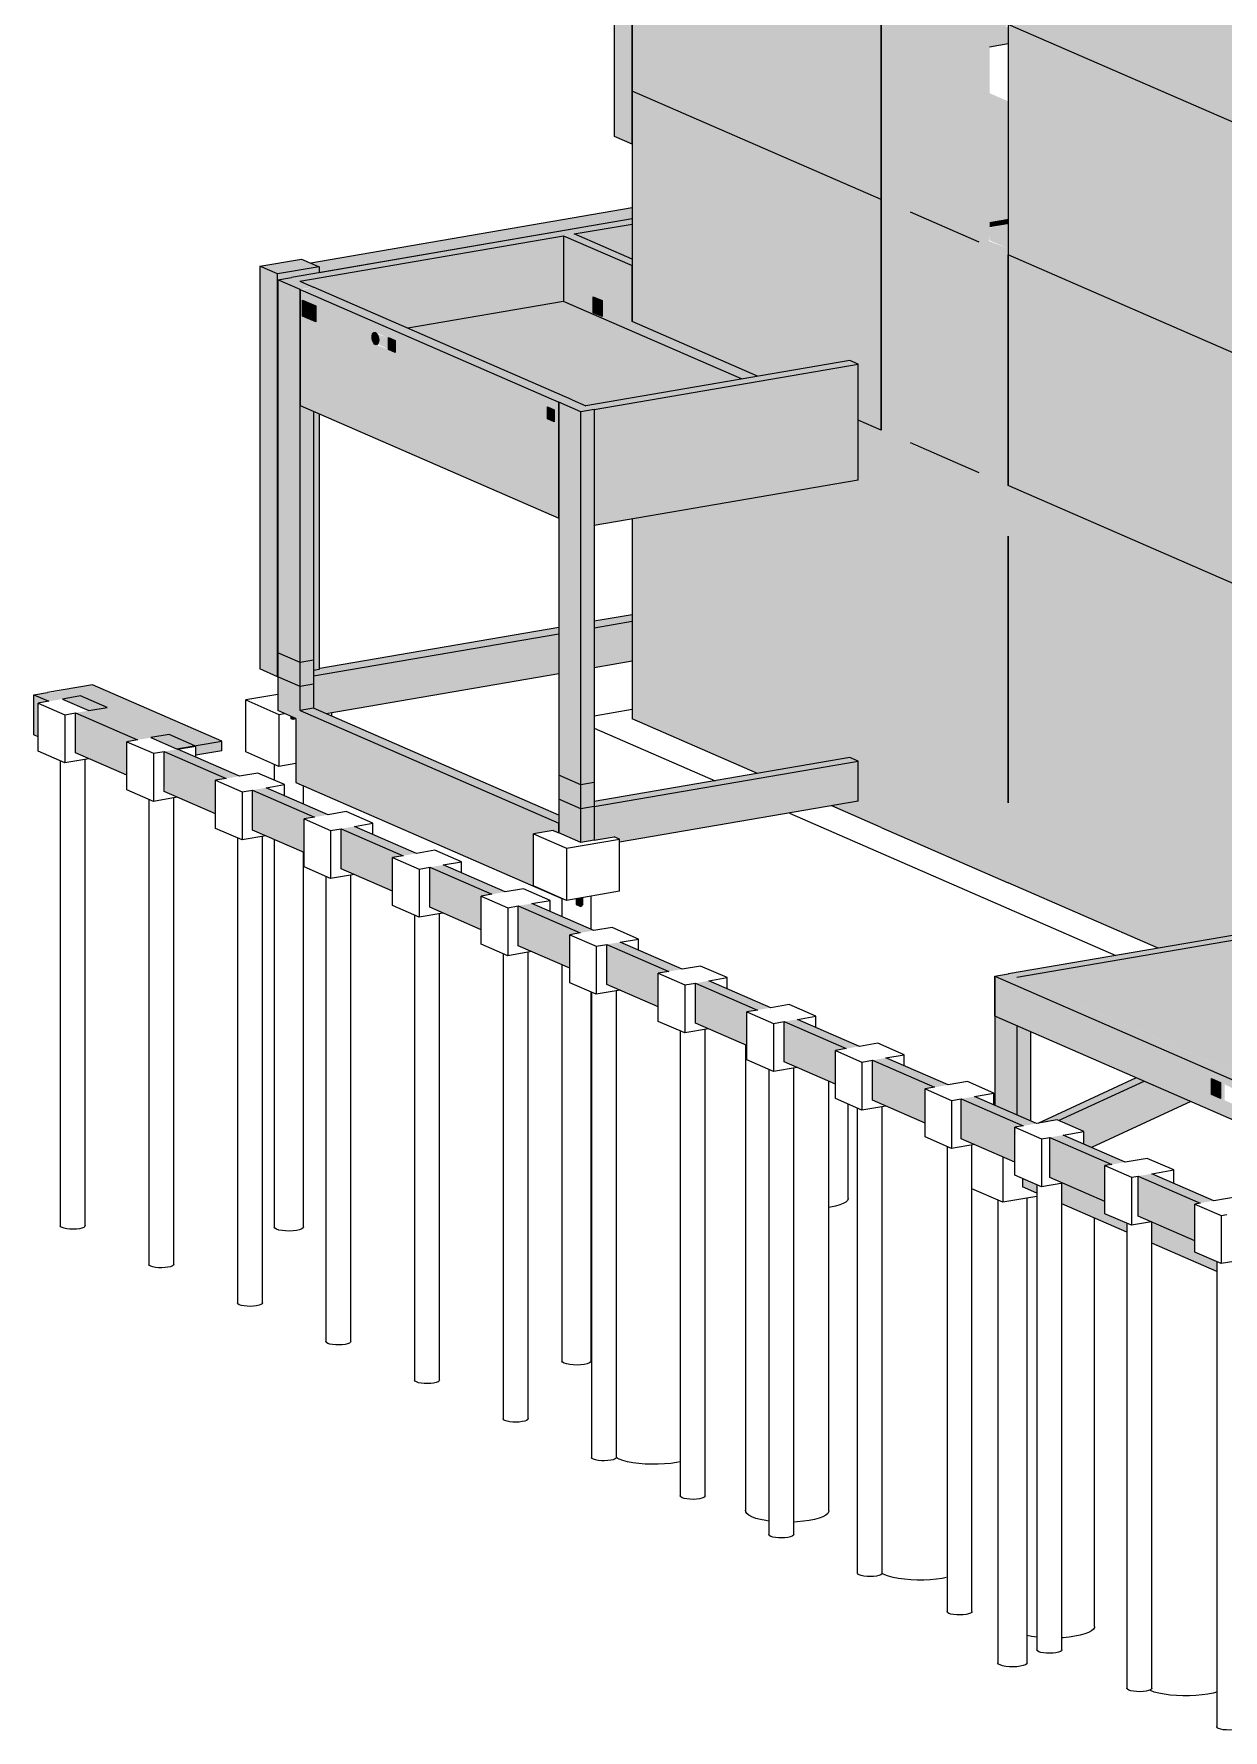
# Model space of a CAD drawing. Header units: centimetres. Extents: x -2102 to 22188, y -1637 to 88376.
# Drawn here: x 15761 to 17189, y 75140 to 77177 of the extents above; entities that cross this region are included whole.
import ezdxf

# ---------------------------------------------------------------- set-up
doc = ezdxf.new("R2010")
doc.units = ezdxf.units.CM
for name, color, linetype, lineweight in [('A-FLOR', 7, 'Continuous', 18), ('S-BEAM', 7, 'Continuous', 18), ('S-COLS', 7, 'Continuous', 18), ('S-FNDN', 7, 'Continuous', 18)]:
    doc.layers.add(name, color=color, linetype=linetype, lineweight=lineweight)

msp = doc.modelspace()

# ---------------------------------------------------------------- hatches: boundary and pattern name
at = {"layer": 'A-FLOR', "true_color": 0xbfbfbf}
h = msp.add_hatch(color=9, dxfattribs=at)
h.paths.add_polyline_path([(16908.8, 76951.13), (16931.22, 76954.98), (16931.22, 77096.2), (16908.8, 77105.98), (16908.8, 76958.83)], flags=0)
h.paths.add_polyline_path([(18161.48, 77021.32), (18161.48, 77132.63), (18050.51, 77113.57), (18050.51, 77069.7), (18141.99, 77029.81)], flags=0)
h.paths.add_polyline_path([(19457.21, 77225.19), (19459.62, 77225.6), (19459.62, 77355.62), (19245.19, 77317.62), (19442.93, 77231.41)], flags=0)
h.paths.add_polyline_path([(19599.36, 77305.69), (19655.86, 77315.39), (19599.36, 77340.03), (19599.36, 77317.62)], flags=0)
h = msp.add_hatch(color=9, dxfattribs=at)
h.paths.add_polyline_path([(17304.89, 76855.47), (17568.03, 76900.67), (17354.09, 76993.94), (17304.89, 76985.49), (17304.89, 76908.4)], flags=0)
h.paths.add_polyline_path([(16931.22, 76919.39), (16931.22, 76948.84), (16908.8, 76944.31), (16909.23, 76928.97), (16919.48, 76924.51)], flags=0)
for points in [[(16424.07, 76730.58), (16611.06, 76762.7), (16397.39, 76855.86), (16210.4, 76823.74), (16418.08, 76733.19)], [(15932.78, 76318.5), (15986.92, 76327.8), (15831.68, 76395.48), (15779.47, 76385.34), (15917.69, 76325.08)], [(15955.75, 76310.9), (15986.92, 76316.26), (15986.92, 76327.8), (15955.75, 76321.84), (15955.75, 76315.3)], [(17528.17, 75787.91), (17847.57, 75842.73), (17260.71, 76098.58), (16941.67, 76043.65), (17508.49, 75796.62), (17511.08, 75797.07), (17521.18, 75792.66), (17521.18, 75790.96)]]:
    msp.add_hatch(color=9, dxfattribs=at).paths.add_polyline_path(points, flags=0)
at = {"layer": 'S-BEAM', "true_color": 0xbfbfbf}
for points in [[(16813.7, 76962.9), (16813.7, 77239.91), (16778.63, 77255.2), (16778.63, 76978.19), (16806.64, 76965.98)], [(16908.8, 77161.4), (16931.22, 77165.25), (16931.22, 77184.85), (16928.48, 77186.04), (16928.48, 77197.59), (16931.22, 77198.98), (16908.8, 77208.75), (16908.8, 77164.15)], [(16813.7, 76625.3), (16813.7, 76962.9), (16778.63, 76978.19), (16778.63, 76640.59), (16808.7, 76627.48)], [(16080.63, 76880.31), (16479.57, 76948.84), (16479.57, 76954.98), (16070.53, 76884.72)], [(16103.88, 76890.77), (16479.57, 76955.3), (16479.57, 76968.23), (16093.69, 76901.94), (16103.88, 76897.5)], [(16908.8, 76944.99), (16931.22, 76948.84), (16931.22, 76954.98), (16908.8, 76951.13), (16908.8, 76945.1)], [(16479.57, 76898.9), (16479.57, 76906.62), (16410.1, 76936.91), (16397.83, 76934.53), (16457.78, 76908.4)], [(16931.22, 76911.66), (16931.22, 76919.39), (16906.91, 76928.83), (16896.1, 76926.98), (16926.22, 76913.85)], [(16931.22, 76574.06), (16931.22, 76911.66), (16896.1, 76926.98), (16896.1, 76589.38), (16926.22, 76576.25)], [(16391.5, 76735), (16407.59, 76737.77), (16097.11, 76873.13), (16082.61, 76869.67), (16306.65, 76771.99)], [(16083.87, 76838.35), (16099.81, 76841.11), (16099.81, 76850.63), (16083.86, 76857.58), (16083.87, 76841.11)], [(16432.84, 76842.32), (16443.48, 76844.51), (16443.48, 76856.93), (16432.84, 76861.56), (16432.84, 76844.31)], [(16099.81, 76831.4), (16099.81, 76841.09), (16083.86, 76838.35), (16083.87, 76838.34), (16097.11, 76832.57)], [(16443.48, 76837.69), (16443.48, 76844.15), (16432.84, 76842.32)], [(16171.38, 76804.04), (16174.47, 76805.44), (16175.37, 76809.51), (16173.79, 76815.87), (16173.62, 76817.34), (16169.39, 76818.37), (16167.77, 76815.75), (16167.53, 76811.06), (16169.39, 76805.87), (16170.35, 76804.73)], [(16187.04, 76798.17), (16195.01, 76799.54), (16195.01, 76809.12), (16187.04, 76812.6), (16187.04, 76800.94)], [(16195.01, 76794.7), (16195.01, 76799.54), (16187.04, 76798.17)], [(16434.17, 76726.18), (16750.93, 76780.59), (16740.83, 76784.99), (16424.07, 76730.58)], [(16434.17, 76586.71), (16750.93, 76641.12), (16750.93, 76780.59), (16434.17, 76726.18), (16434.17, 76635.58)], [(16378.1, 76714.87), (16386.07, 76716.24), (16385.38, 76726.12), (16378.1, 76729.3), (16378.1, 76717.64)], [(16386.07, 76711.4), (16385.85, 76716.2), (16379.29, 76714.35)], [(16813.7, 76305.02), (16813.7, 76625.3), (16778.63, 76640.59), (16778.63, 76320.31), (16806.64, 76308.09)], [(16931.22, 76253.78), (16931.22, 76574.06), (16896.1, 76589.38), (16896.1, 76269.09), (16920.75, 76258.35)], [(15779.47, 76375.56), (15795.56, 76378.33), (15777.54, 76386.18), (15761.45, 76383.42), (15777.54, 76376.4)], [(15766.71, 76333.03), (15766.71, 76373.37), (15777.54, 76376.4), (15761.45, 76383.42), (15761.45, 76335.33)], [(15885.8, 76329.21), (15901.89, 76331.97), (15827.46, 76364.42), (15811.37, 76361.65), (15827.46, 76354.64)], [(15873.04, 76286.68), (15873.04, 76327.01), (15885.8, 76329.21), (15811.37, 76361.65), (15811.37, 76313.56), (15854.95, 76294.56)], [(16395.37, 76138.91), (16395.35, 76138.93), (16361.14, 76153.85), (16361.14, 76216.37), (16384.85, 76220.44), (16391.5, 76217.54), (16391.5, 76229.08), (16081.02, 76364.45), (16081.02, 76352.91), (16075.97, 76354.34), (16075.97, 76278.16), (16395.35, 76138.92)], [(16391.5, 76229.08), (16391.5, 76238.87), (16097.11, 76367.21), (16081.02, 76364.45), (16384.85, 76231.98)], [(16072.62, 76353.76), (16072.62, 76356.57), (16070.46, 76357.51), (16070.46, 76354.71)], [(15992.12, 76282.85), (16008.22, 76285.61), (15932.78, 76317.89), (15917.69, 76315.3), (15965.25, 76294.56)], [(16931.22, 76157.6), (16931.22, 76253.78), (16896.1, 76269.09), (16896.1, 76240.24), (16813.7, 76276.16), (16813.7, 76305.02), (16778.63, 76320.31), (16778.63, 76224.12), (16906.91, 76168.2)], [(15979.36, 76240.32), (15979.36, 76280.66), (15992.12, 76282.85), (15917.69, 76315.19), (15918.74, 76266.75), (15944.78, 76255.4)], [(16434.17, 76249.11), (16750.93, 76303.53), (16740.83, 76307.93), (16434.17, 76255.25)], [(16464.53, 76206.24), (16750.93, 76255.44), (16750.93, 76303.53), (16434.17, 76249.11), (16434.17, 76208.72), (16457.89, 76212.79), (16464.53, 76209.89)], [(16098.45, 76236.49), (16114.54, 76239.26), (16040.11, 76271.71), (16024.02, 76268.94), (16075.97, 76246.29)], [(16085.69, 76193.96), (16085.69, 76234.3), (16098.45, 76236.49), (16024.02, 76268.94), (16024.02, 76220.85), (16054.66, 76207.49)], [(16204.78, 76190.13), (16220.87, 76192.9), (16146.44, 76225.35), (16130.35, 76222.58), (16154.93, 76211.87)], [(16192.02, 76147.61), (16192.02, 76187.94), (16204.78, 76190.13), (16130.35, 76222.58), (16130.35, 76174.49), (16167.82, 76158.16)], [(16311.11, 76143.78), (16327.2, 76146.54), (16252.77, 76178.99), (16236.68, 76176.23), (16305.32, 76146.3)], [(16298.35, 76101.25), (16298.35, 76141.59), (16311.11, 76143.78), (16236.68, 76176.23), (16237.73, 76127.68), (16263.76, 76116.33)], [(16418.08, 76129.01), (16417.43, 76139.29), (16412.6, 76138.46), (16413.48, 76131.01), (16417.98, 76129.05)], [(16418.08, 76129.01), (16420.48, 76132.63), (16420.45, 76139.8), (16418.08, 76139.4), (16418.08, 76132.63)], [(16417.43, 76097.42), (16433.53, 76100.18), (16359.1, 76132.63), (16343, 76129.87), (16409.78, 76100.76)], [(16404.67, 76054.89), (16405.59, 76095.39), (16417.43, 76097.42), (16343, 76129.87), (16343, 76081.78), (16355.45, 76076.35)], [(16941.46, 76043.74), (17260.72, 76098.58), (17250.18, 76102.91), (16931.36, 76048.15), (16937.72, 76045.37)], [(16523.76, 76051.06), (16539.85, 76053.83), (16465.42, 76086.28), (16449.33, 76083.51), (16505.85, 76058.87)], [(16511, 76008.53), (16511, 76048.87), (16523.76, 76051.06), (16449.33, 76083.51), (16449.33, 76035.42), (16505.85, 76010.78)], [(16617.33, 75962.18), (16617.33, 76002.51), (16630.09, 76004.71), (16555.66, 76037.16), (16555.98, 75988.92), (16606.12, 75967.07)], [(16630.09, 76004.71), (16646.18, 76007.47), (16571.75, 76039.92), (16555.98, 76037.01), (16606.12, 76015.16)], [(16941.46, 76043.71), (16941.41, 76043.76), (16941.46, 76043.71)], [(17205.33, 75918.89), (17221.42, 75921.65), (16957.72, 76036.62), (16941.67, 76033.87), (17125.84, 75953.54)], [(16736.42, 75958.35), (16752.51, 75961.11), (16678.08, 75993.56), (16661.99, 75990.8), (16706.38, 75971.44)], [(16723.66, 75915.82), (16723.66, 75956.16), (16736.42, 75958.35), (16661.99, 75990.8), (16661.99, 75942.71), (16706.38, 75923.35)], [(16842.81, 75911.96), (16858.9, 75914.73), (16784.41, 75947.21), (16768.31, 75944.44), (16806.64, 75927.73)], [(16831.32, 75868.88), (16831.32, 75909.99), (16842.81, 75911.96), (16768.31, 75944.44), (16768.31, 75896.35), (16806.64, 75879.64)], [(16966.54, 75868.64), (16997.06, 75874.43), (17094.21, 75919.24), (17084.97, 75923.27), (16971.08, 75870.73)], [(17031.19, 75839.61), (17150.56, 75894.68), (17094.21, 75919.24), (16991.67, 75871.94), (17021.9, 75858.76), (17022.77, 75843.28)], [(17175.28, 75903.13), (17185.91, 75905.9), (17185.91, 75917.74), (17175.28, 75921.65), (17175.28, 75905.9)], [(16949.07, 75865.64), (16965.16, 75868.4), (16890.8, 75900.82), (16874.71, 75898.06), (16948.27, 75865.98)], [(16939.19, 75821.85), (16940.11, 75864.1), (16948.27, 75865.98), (16874.71, 75898.06), (16874.71, 75849.96), (16906.91, 75835.93)], [(17185.91, 75898.5), (17185.91, 75904.96), (17175.28, 75903.13)], [(17055.45, 75819.26), (17071.54, 75822.02), (16997.06, 75854.49), (16980.97, 75851.73), (17020.29, 75834.58)], [(17047.26, 75774.74), (17047.26, 75817.85), (17055.45, 75819.26), (16980.97, 75851.73), (16980.97, 75803.64), (17007.17, 75792.21)], [(17161.77, 75772.9), (17177.86, 75775.67), (17103.44, 75808.11), (17087.35, 75805.35), (17157.57, 75774.73)], [(17155.09, 75727.72), (17155.09, 75771.76), (17161.77, 75772.9), (17087.35, 75805.35), (17087.35, 75757.26), (17107.44, 75748.5)]]:
    msp.add_hatch(color=9, dxfattribs=at).paths.add_polyline_path(points, flags=0)
h = msp.add_hatch(color=9, dxfattribs=at)
h.paths.add_polyline_path([(16210.4, 76823.74), (16397.39, 76855.86), (16397.39, 76934.73), (16081.02, 76880.14), (16205.06, 76826.07)], flags=0)
h.paths.add_polyline_path([(16099.81, 76831.39), (16099.81, 76831.4), (16097.11, 76832.57)], flags=0)
h.paths.add_polyline_path([(16479.57, 76906.62), (16479.57, 76948.84), (16410.5, 76936.73), (16475.49, 76908.4)], flags=0)
h = msp.add_hatch(color=9, dxfattribs=at)
h.paths.add_polyline_path([(16479.57, 76820.03), (16479.57, 76898.9), (16397.39, 76934.45), (16397.39, 76855.86), (16477.74, 76820.83)], flags=0)
h.paths.add_polyline_path([(16443.48, 76837.69), (16432.84, 76842.32), (16432.84, 76861.56), (16443.48, 76855.86)], flags=0)
h = msp.add_hatch(color=9, dxfattribs=at)
h.paths.add_polyline_path([(16391.5, 76595.54), (16391.5, 76735), (16081.02, 76870.36), (16081.02, 76730.9), (16299.64, 76635.58)], flags=0)
h.paths.add_polyline_path([(16386.07, 76711.4), (16378.1, 76714.87), (16378.1, 76729.3), (16386.07, 76725.82), (16386.07, 76714.87)], flags=0)
h.paths.add_polyline_path([(16195.01, 76794.7), (16168.56, 76807.38), (16167.39, 76812.99), (16168.56, 76817.58), (16170.35, 76818.67), (16174, 76817.48), (16195.01, 76809.12)], flags=0)
h.paths.add_polyline_path([(16187.04, 76798.17), (16187.04, 76812.6), (16173.52, 76816.36), (16175.26, 76811.06), (16174.83, 76806.14), (16174.2, 76803.14), (16179.89, 76800.94)], flags=0)
h.paths.add_polyline_path([(16099.81, 76831.39), (16083.86, 76838.35), (16083.86, 76857.58), (16099.81, 76850.63)], flags=0)
h = msp.add_hatch(color=9, dxfattribs=at)
h.paths.add_polyline_path([(16072.62, 76353.76), (16075.97, 76355.11), (16072.62, 76356.57), (16072.62, 76355.11)], flags=0)
h.paths.add_polyline_path([(16112.32, 76360.58), (16391.5, 76408.54), (16391.5, 76456.63), (16097.11, 76406.06), (16097.69, 76366.96), (16107.31, 76362.77)], flags=0)
h.paths.add_polyline_path([(16434.17, 76415.87), (16479.57, 76423.67), (16479.57, 76471.76), (16434.17, 76463.96), (16434.17, 76418.84)], flags=0)
h = msp.add_hatch(color=9, dxfattribs=at)
h.paths.add_polyline_path([(16097.11, 76406.06), (16391.5, 76456.63), (16391.5, 76464.38), (16103.88, 76414.98), (16103.88, 76413.71), (16097.11, 76411.94), (16097.11, 76407.42)], flags=0)
h.paths.add_polyline_path([(16434.17, 76463.96), (16479.57, 76471.76), (16479.57, 76479.51), (16434.17, 76471.13), (16434.17, 76466.29)], flags=0)
h = msp.add_hatch(color=9, dxfattribs=at)
h.paths.add_polyline_path([(17205.33, 75870.8), (17205.33, 75918.89), (16915.22, 76045.37), (16915.22, 75997.28), (17201.86, 75872.31)], flags=0)
h.paths.add_polyline_path([(17201.86, 75891.55), (17191.23, 75896.18), (17191.23, 75915.42), (17201.86, 75910.06), (17201.86, 75896.18)], flags=0)
h.paths.add_polyline_path([(17185.91, 75898.5), (17175.28, 75903.13), (17175.28, 75922.37), (17185.91, 75917.34), (17185.91, 75898.95)], flags=0)
h = msp.add_hatch(color=9, dxfattribs=at)
h.paths.add_polyline_path([(17181.46, 75690.76), (17181.46, 75702.55), (17155.09, 75714.05), (17155.09, 75727.72), (17103.61, 75748.93), (17103.61, 75724.7), (17161.77, 75699.35)], flags=0)
h.paths.add_polyline_path([(17073.63, 75737.77), (17072.97, 75748.93), (17047.26, 75760.14), (17047.26, 75774.74), (16995.53, 75796.52), (16995.53, 75771.82), (17057.3, 75744.89)], flags=0)
h.paths.add_polyline_path([(16965.55, 75784.89), (16965.55, 75794.73), (16948.27, 75802.27), (16948.52, 75792.32), (16957.04, 75788.6)], flags=0)
at = {"layer": 'S-COLS', "true_color": 0x0080ff}
msp.add_hatch(color=150, dxfattribs=at).paths.add_polyline_path([(16479.57, 77044.62), (16479.57, 77637.1), (16458.3, 77646.37), (16458.3, 77053.89)], flags=0)
at = {"layer": 'S-COLS', "true_color": 0xc0c0c0}
for points in [[(17250.17, 77049.61), (17250.18, 77343.93), (16931.22, 77482.99), (16931.22, 77188.67), (17107.44, 77111.84)], [(16778.63, 76978.19), (16778.63, 77255.2), (16479.57, 77385.58), (16479.57, 77108.58), (16706.38, 77009.69)], [(16896.1, 76926.98), (16896.1, 77203.98), (16813.7, 77239.91), (16813.7, 76962.9), (16891.52, 76928.97)], [(16896.1, 76926.98), (16908.8, 76929.16), (16908.8, 77206.17), (16896.1, 77203.98), (16896.1, 76928.97)], [(17250.17, 76772.61), (17250.17, 77049.61), (16931.22, 77188.67), (16931.22, 76911.66), (17107.44, 76834.84)], [(16778.63, 76701.18), (16778.63, 76978.19), (16479.57, 77108.58), (16479.57, 76831.57), (16630.05, 76765.96), (16740.83, 76784.99), (16750.93, 76780.59), (16750.93, 76713.26)], [(16896.1, 76649.97), (16896.1, 76926.98), (16813.7, 76962.9), (16813.7, 76685.89), (16893.6, 76651.06)], [(17250.18, 76495.6), (17250.17, 76772.6), (16931.22, 76911.66), (16931.22, 76634.66), (17241.97, 76499.18)], [(16081.02, 76870.36), (16097.11, 76873.13), (16070.53, 76884.72), (16054.44, 76881.95), (16080.63, 76870.53)], [(16081.02, 76352.91), (16080.63, 76870.53), (16054.44, 76881.95), (16054.55, 76364.45), (16079.05, 76353.76)], [(16418.08, 76723.41), (16434.17, 76726.18), (16407.59, 76737.77), (16391.5, 76735), (16411.74, 76726.18)], [(16418.08, 76205.95), (16418.08, 76723.41), (16391.5, 76735), (16391.5, 76217.54), (16409.78, 76209.57)], [(16418.08, 76205.95), (16434.17, 76209.89), (16434.17, 76726.18), (16418.08, 76723.41), (16418.08, 76209.89)], [(16896.1, 76240.24), (16896.1, 76649.97), (16813.7, 76684.94), (16813.7, 76276.16), (16865.04, 76253.78)], [(17111.35, 76079.06), (17250.18, 76103.18), (17250.18, 76495.6), (16931.22, 76634.66), (16931.22, 76157.6), (17107.44, 76080.77)], [(16941.67, 76033.87), (16957.72, 76036.62), (16931.36, 76048.15), (16915.3, 76045.37), (16941.46, 76033.96)], [(16941.67, 75878.64), (16941.46, 75985.84), (16915.22, 75997.28), (16915.09, 75890.23), (16940.11, 75879.32)], [(16957.77, 75871.62), (16957.72, 75978.75), (16941.67, 75985.75), (16941.67, 75878.64), (16957.04, 75871.94)]]:
    msp.add_hatch(color=9, dxfattribs=at).paths.add_polyline_path(points, flags=0)
at = {"layer": 'S-COLS', "true_color": 0x60952b}
for points in [[(16053.91, 76888.92), (16103.88, 76897.5), (16080.63, 76906.43), (16032.64, 76898.19)], [(16053.91, 76405.12), (16053.91, 76888.92), (16032.64, 76898.19), (16032.64, 76414.39)]]:
    msp.add_hatch(color=77, dxfattribs=at).paths.add_polyline_path(points, flags=0)
h = msp.add_hatch(color=77, dxfattribs=at)
h.paths.add_polyline_path([(16053.91, 76405.12), (16054.44, 76405.21), (16054.44, 76881.95), (16103.88, 76890.77), (16103.88, 76897.5), (16053.91, 76888.92), (16053.91, 76422.16)], flags=0)
h.paths.add_polyline_path([(16097.11, 76412.54), (16103.88, 76413.71), (16103.88, 76720.93), (16097.11, 76723.88), (16097.11, 76413.82)], flags=0)
at = {"layer": 'S-COLS', "true_color": 0xc0c0c0}
h = msp.add_hatch(color=9, dxfattribs=at)
h.paths.add_polyline_path([(16081.02, 76364.45), (16097.11, 76367.21), (16097.11, 76723.88), (16081.02, 76730.9), (16081.02, 76367.21)], flags=0)
h.paths.add_polyline_path([(16097.11, 76832.57), (16097.11, 76832.57), (16083.87, 76838.34)], flags=0)
h.paths.add_polyline_path([(16083.86, 76838.35), (16083.87, 76838.35), (16083.86, 76841.11)], flags=0)
h = msp.add_hatch(color=9, dxfattribs=at)
h.paths.add_polyline_path([(16778.63, 76224.12), (16778.63, 76701.18), (16750.93, 76713.26), (16750.93, 76641.12), (16479.57, 76594.51), (16480.62, 76354.05), (16630.05, 76288.9), (16740.83, 76307.93), (16750.93, 76303.53), (16750.93, 76255.44), (16719.28, 76250), (16773.5, 76226.36)], flags=0)
h.paths.add_polyline_path([(16611.06, 76762.7), (16630.05, 76765.96), (16479.57, 76831.57), (16479.57, 76820.03), (16570.03, 76780.59)], flags=0)

# ---------------------------------------------------------------- linework, layer by layer
at = {"layer": 'A-FLOR', "lineweight": 9}
for p, q in [((16397.39, 76855.86), (16210.4, 76823.74)), ((16611.06, 76762.7), (16397.39, 76855.86)), ((15831.68, 76395.48), (15777.54, 76386.18)), ((15795.56, 76378.33), (15827.46, 76364.42)), ((15986.92, 76327.8), (15831.68, 76395.48)), ((15901.89, 76331.97), (15932.78, 76318.5)), ((15932.78, 76318.5), (15986.92, 76327.8)), ((15986.92, 76316.26), (15986.92, 76327.8)), ((15986.92, 76316.26), (15955.75, 76310.9))]:
    msp.add_line(p, q, dxfattribs=at)
at = {"layer": 'S-BEAM', "lineweight": 9}
for p, q in [((16778.63, 77255.2), (16778.63, 76978.19)), ((16931.22, 77165.25), (16908.8, 77161.4)), ((16778.63, 76978.19), (16778.63, 76701.18)), ((16479.57, 76954.98), (16070.53, 76884.72)), ((16479.57, 76968.23), (16093.69, 76901.94)), ((16103.88, 76890.77), (16479.57, 76955.3)), ((16410.1, 76936.91), (16479.57, 76948.84)), ((16080.63, 76880.31), (16397.39, 76934.73)), ((16397.39, 76934.73), (16397.39, 76855.86)), ((16397.39, 76934.73), (16479.57, 76898.9)), ((16479.57, 76906.62), (16410.1, 76936.91)), ((16931.22, 76634.66), (16931.22, 76911.66)), ((16479.57, 76831.57), (16479.57, 76898.9)), ((16081.02, 76870.36), (16391.5, 76735)), ((16081.02, 76870.36), (16081.02, 76730.9)), ((16407.59, 76737.77), (16097.11, 76873.13)), ((16083.86, 76857.58), (16099.81, 76850.63)), ((16083.86, 76838.35), (16083.86, 76857.58)), ((16099.81, 76850.63), (16099.81, 76831.39)), ((16432.84, 76861.56), (16443.48, 76856.93)), ((16432.84, 76842.32), (16432.84, 76861.56)), ((16443.48, 76856.93), (16443.48, 76837.69)), ((16099.81, 76831.39), (16083.86, 76838.35)), ((16099.81, 76841.09), (16083.87, 76838.35)), ((16443.48, 76844.15), (16432.84, 76842.32)), ((16443.48, 76837.69), (16432.84, 76842.32)), ((16187.04, 76812.6), (16195.01, 76809.12)), ((16187.04, 76798.17), (16187.04, 76812.6)), ((16195.01, 76809.12), (16195.01, 76794.7)), ((16195.01, 76799.54), (16187.04, 76798.17)), ((16195.01, 76794.7), (16187.04, 76798.17)), ((16740.83, 76784.99), (16424.07, 76730.58)), ((16434.17, 76726.18), (16750.93, 76780.59)), ((16750.93, 76780.59), (16740.83, 76784.99)), ((16750.93, 76641.12), (16750.93, 76780.59)), ((16081.02, 76730.9), (16391.5, 76595.54)), ((16378.1, 76729.3), (16386.07, 76725.82)), ((16378.1, 76714.87), (16378.1, 76729.3)), ((16386.07, 76725.82), (16386.07, 76711.4)), ((16391.5, 76595.54), (16391.5, 76735)), ((16434.17, 76726.18), (16434.17, 76586.71)), ((16386.07, 76716.24), (16378.1, 76714.87)), ((16386.07, 76711.4), (16378.1, 76714.87)), ((16750.93, 76641.12), (16434.17, 76586.71)), ((16931.22, 76253.78), (16931.22, 76574.06)), ((16391.5, 76464.38), (16104.79, 76415.14)), ((16479.57, 76479.51), (16434.17, 76471.72)), ((16434.17, 76463.96), (16479.57, 76471.76)), ((16097.11, 76406.06), (16391.5, 76456.63)), ((16479.57, 76423.67), (16434.17, 76415.87)), ((16391.5, 76408.54), (16112.32, 76360.58)), ((15761.45, 76383.42), (15777.54, 76386.18)), ((15761.45, 76335.33), (15761.45, 76383.42)), ((15761.45, 76383.42), (15779.47, 76375.56)), ((15811.37, 76361.65), (15885.8, 76329.21)), ((15811.37, 76313.56), (15811.37, 76361.65)), ((16097.11, 76367.21), (16081.02, 76364.45)), ((16081.02, 76364.45), (16391.5, 76229.08)), ((16391.5, 76238.87), (16097.11, 76367.21)), ((16070.46, 76354.71), (16070.46, 76357.51)), ((16072.62, 76353.76), (16070.46, 76354.71)), ((16072.62, 76356.57), (16072.62, 76353.76)), ((16075.97, 76354.34), (16072.62, 76353.76)), ((16075.97, 76355.11), (16075.97, 76278.16)), ((15766.71, 76333.03), (15761.45, 76335.33)), ((16008.22, 76285.61), (15933.79, 76318.06)), ((15873.04, 76286.68), (15811.37, 76313.56)), ((15917.69, 76315.3), (15992.12, 76282.85)), ((15917.69, 76267.21), (15917.69, 76315.3)), ((16740.83, 76307.93), (16434.17, 76255.25)), ((16434.17, 76249.11), (16750.93, 76303.53)), ((16750.93, 76303.53), (16740.83, 76307.93)), ((16750.93, 76255.44), (16750.93, 76303.53)), ((16075.97, 76278.16), (16395.38, 76138.9)), ((15979.36, 76240.32), (15917.69, 76267.21)), ((16024.02, 76268.94), (16098.45, 76236.49)), ((16024.02, 76220.85), (16024.02, 76268.94)), ((16114.54, 76239.26), (16040.11, 76271.71)), ((16434.17, 76249.11), (16434.17, 76208.72)), ((16750.93, 76255.44), (16464.53, 76206.24)), ((16085.69, 76193.96), (16024.02, 76220.85)), ((16130.35, 76222.58), (16204.78, 76190.13)), ((16130.35, 76174.49), (16130.35, 76222.58)), ((16220.87, 76192.9), (16146.44, 76225.35)), ((16384.85, 76220.44), (16391.5, 76217.54)), ((16391.5, 76217.54), (16391.5, 76229.08)), ((16778.63, 76224.12), (16931.22, 76157.6)), ((16434.17, 76208.72), (16457.89, 76212.79)), ((16192.02, 76147.61), (16130.35, 76174.49)), ((16236.68, 76176.23), (16311.11, 76143.78)), ((16236.68, 76128.14), (16236.68, 76176.23)), ((16327.2, 76146.54), (16252.77, 76178.99)), ((16412.6, 76138.46), (16412.6, 76131.4)), ((16418.08, 76129.01), (16418.08, 76139.4)), ((16420.48, 76131.88), (16420.48, 76139.81)), ((16298.35, 76101.25), (16236.68, 76128.14)), ((16343, 76129.87), (16417.43, 76097.42)), ((16343, 76081.78), (16343, 76129.87)), ((16433.53, 76100.18), (16359.1, 76132.63)), ((16412.6, 76131.4), (16418.08, 76129.01)), ((16420.48, 76131.88), (16418.08, 76129.01)), ((17250.62, 76102.99), (16931.36, 76048.15)), ((17260.72, 76098.58), (16941.46, 76043.74)), ((16404.67, 76054.89), (16343, 76081.78)), ((16449.33, 76083.51), (16523.76, 76051.06)), ((16449.33, 76035.42), (16449.33, 76083.51)), ((16539.85, 76053.83), (16465.42, 76086.28)), ((16511, 76008.53), (16449.33, 76035.42)), ((16555.66, 76037.16), (16630.09, 76004.71)), ((16555.66, 75989.06), (16555.66, 76037.16)), ((16646.18, 76007.47), (16571.75, 76039.92)), ((16915.22, 76045.37), (17205.33, 75918.89)), ((16915.22, 76045.37), (16915.22, 75997.28)), ((16915.22, 75997.28), (16915.22, 76045.37)), ((16752.51, 75961.11), (16678.08, 75993.56)), ((17205.33, 75870.8), (16915.22, 75997.28)), ((16617.33, 75962.18), (16555.66, 75989.06)), ((16661.99, 75990.8), (16736.42, 75958.35)), ((16661.99, 75942.71), (16661.99, 75990.8)), ((16723.66, 75915.82), (16661.99, 75942.71)), ((16768.31, 75944.44), (16842.81, 75911.96)), ((16768.31, 75896.35), (16768.31, 75944.44)), ((16858.9, 75914.73), (16784.41, 75947.21)), ((17084.97, 75923.27), (16966.54, 75868.64)), ((16991.67, 75871.94), (17094.21, 75919.24)), ((17175.28, 75922.37), (17185.91, 75917.74)), ((17175.28, 75903.13), (17175.28, 75922.37)), ((17185.91, 75917.74), (17185.91, 75898.5)), ((16831.32, 75868.88), (16768.31, 75896.35)), ((16874.71, 75898.06), (16949.07, 75865.64)), ((16874.71, 75849.96), (16874.71, 75898.06)), ((16965.16, 75868.4), (16890.8, 75900.82)), ((17150.56, 75894.68), (17031.19, 75839.61)), ((17185.91, 75904.96), (17175.28, 75903.13)), ((17185.91, 75898.5), (17175.28, 75903.13)), ((16939.19, 75821.85), (16874.71, 75849.96)), ((16980.97, 75851.73), (17055.45, 75819.26)), ((16980.97, 75803.64), (16980.97, 75851.73)), ((17071.54, 75822.02), (16997.06, 75854.49)), ((17177.86, 75775.67), (17103.44, 75808.11)), ((16948.27, 75802.27), (16948.27, 75792.43)), ((16965.58, 75784.88), (16948.27, 75792.43)), ((17047.26, 75774.74), (16980.97, 75803.64)), ((17087.35, 75805.35), (17161.77, 75772.9)), ((17087.35, 75757.26), (17087.35, 75805.35)), ((17073.65, 75737.76), (16995.53, 75771.82)), ((17155.09, 75727.72), (17087.35, 75757.26)), ((17181.48, 75690.75), (17103.61, 75724.7))]:
    msp.add_line(p, q, dxfattribs=at)
for points in [[(16171.38, 76804.04, 0), (16170.35, 76804.73, 0), (16169.39, 76805.87, 0), (16168.56, 76807.38, 0), (16167.93, 76809.15, 0), (16167.53, 76811.06, 0), (16167.39, 76812.99, 0), (16167.53, 76814.8, 0), (16167.93, 76816.36, 0), (16168.56, 76817.58, 0), (16169.39, 76818.37, 0), (16170.35, 76818.67, 0), (16171.38, 76818.46, 0)], [(16171.38, 76818.46, 0), (16172.41, 76817.77, 0), (16173.37, 76816.63, 0), (16174.2, 76815.12, 0), (16174.83, 76813.35, 0), (16175.23, 76811.44, 0), (16175.37, 76809.51, 0), (16175.23, 76807.7, 0), (16174.83, 76806.14, 0), (16174.2, 76804.92, 0), (16173.37, 76804.13, 0), (16172.41, 76803.83, 0), (16171.38, 76804.04, 0)]]:
    msp.add_polyline3d(points, dxfattribs=at)
at = {"layer": 'S-COLS', "lineweight": 9}
for p, q in [((16458.3, 77053.89), (16458.3, 77646.37)), ((16479.57, 77044.62), (16479.57, 77637.1)), ((16479.57, 77385.58), (16479.57, 77108.58)), ((16778.63, 76978.19), (16778.63, 77255.2)), ((16931.22, 77188.67), (16931.22, 76911.66)), ((17250.17, 77049.61), (16931.22, 77188.67)), ((17250.17, 77049.61), (16931.22, 77188.67)), ((16479.57, 77108.58), (16479.57, 76831.57)), ((16778.63, 76978.19), (16479.57, 77108.58)), ((16778.63, 76978.19), (16479.57, 77108.58)), ((16479.57, 77044.62), (16458.3, 77053.89)), ((16778.63, 76701.18), (16778.63, 76978.19)), ((16896.1, 76926.98), (16813.7, 76962.9)), ((16896.1, 76926.98), (16813.7, 76962.9)), ((16931.22, 76911.66), (16931.22, 76634.66)), ((17250.17, 76772.61), (16931.22, 76911.66)), ((17250.17, 76772.61), (16931.22, 76911.66)), ((16032.64, 76898.19), (16082.61, 76906.77)), ((16032.64, 76898.19), (16032.64, 76414.39)), ((16053.91, 76888.92), (16032.64, 76898.19)), ((16103.88, 76897.5), (16053.91, 76888.92)), ((16053.91, 76405.12), (16053.91, 76888.92)), ((16082.61, 76906.77), (16103.88, 76897.5)), ((16103.88, 76897.5), (16103.88, 76890.77)), ((16054.44, 76881.95), (16070.53, 76884.72)), ((16054.44, 76881.95), (16054.44, 76364.49)), ((16081.02, 76870.36), (16054.44, 76881.95)), ((16080.63, 76880.31), (16097.11, 76873.13)), ((16081.02, 76364.45), (16081.02, 76870.36)), ((16630.05, 76765.96), (16479.57, 76831.57)), ((16630.05, 76765.96), (16479.57, 76831.57)), ((16391.5, 76735), (16391.5, 76217.54)), ((16418.08, 76723.41), (16391.5, 76735)), ((16407.59, 76737.77), (16424.07, 76730.58)), ((16434.17, 76726.18), (16418.08, 76723.41)), ((16434.17, 76726.18), (16434.17, 76208.72)), ((16097.11, 76723.88), (16097.11, 76367.21)), ((16103.88, 76720.93), (16103.88, 76413.71)), ((16418.08, 76205.95), (16418.08, 76723.41)), ((16778.63, 76701.18), (16750.93, 76713.26)), ((16778.63, 76701.18), (16750.93, 76713.26)), ((16896.1, 76649.97), (16813.7, 76685.89)), ((16896.1, 76649.97), (16813.7, 76685.89)), ((17250.18, 76495.6), (16931.22, 76634.66)), ((17250.18, 76495.6), (16931.22, 76634.66)), ((16479.57, 76594.51), (16479.57, 76354.51)), ((16931.22, 76574.06), (16931.22, 76253.78)), ((16054.44, 76433.75), (16054.44, 76404.89)), ((16081.02, 76422.16), (16054.44, 76433.75)), ((16097.11, 76424.92), (16081.02, 76422.16)), ((16081.02, 76393.3), (16081.02, 76422.16)), ((16097.11, 76424.92), (16097.11, 76396.07)), ((16053.91, 76405.12), (16032.64, 76414.39)), ((16081.02, 76393.3), (16054.44, 76404.89)), ((16103.88, 76413.71), (16097.11, 76412.54)), ((16097.11, 76396.07), (16081.02, 76393.3)), ((16075.97, 76355.11), (16054.44, 76364.49)), ((16630.05, 76288.9), (16479.57, 76354.51)), ((16391.5, 76286.79), (16391.5, 76257.94)), ((16418.08, 76275.21), (16391.5, 76286.79)), ((16434.17, 76277.97), (16418.08, 76275.21)), ((16434.17, 76277.97), (16434.17, 76249.11)), ((16418.08, 76246.35), (16391.5, 76257.94)), ((16418.08, 76246.35), (16418.08, 76275.21)), ((16434.17, 76249.11), (16418.08, 76246.35)), ((16778.63, 76224.12), (16719.28, 76250)), ((16418.08, 76205.95), (16391.5, 76217.54)), ((16434.17, 76208.72), (16418.08, 76205.95)), ((17111.35, 76079.06), (16931.22, 76157.6)), ((16915.09, 76045.46), (16931.18, 76048.22)), ((16915.09, 76045.46), (16915.09, 75890.23)), ((16915.27, 76045.38), (16915.09, 76045.46)), ((16931.18, 76048.22), (16931.36, 76048.15)), ((16941.67, 75985.75), (16941.67, 75878.64)), ((16957.77, 75978.73), (16957.77, 75871.62))]:
    msp.add_line(p, q, dxfattribs=at)
at = {"layer": 'S-FNDN', "lineweight": 9}
for p, q in [((15817.53, 76382.1), (15795.56, 76378.33)), ((15849.43, 76368.19), (15817.53, 76382.1)), ((16054.44, 76383.88), (16015.76, 76377.24)), ((15779.47, 76375.56), (15766.71, 76373.37)), ((15766.71, 76373.37), (15798.61, 76359.46)), ((15766.71, 76315.66), (15766.71, 76373.37)), ((15798.61, 76359.46), (15811.37, 76361.65)), ((15798.61, 76359.46), (15798.61, 76301.75)), ((15827.46, 76364.42), (15849.43, 76368.19)), ((16015.76, 76377.24), (16055.64, 76359.85)), ((16015.76, 76314.72), (16015.76, 76377.24)), ((16055.64, 76359.85), (16062.41, 76361.02)), ((16055.64, 76359.85), (16055.64, 76297.34)), ((16119.16, 76357.6), (16119.16, 76361.76)), ((16434.17, 76358.24), (16479.57, 76366.04)), ((16434.17, 76343.42), (16579.23, 76280.17)), ((15885.8, 76329.21), (15873.04, 76327.01)), ((15873.04, 76327.01), (15904.93, 76313.11)), ((15873.04, 76269.3), (15873.04, 76327.01)), ((15923.85, 76335.74), (15901.89, 76331.97)), ((15954.75, 76322.27), (15923.85, 76335.74)), ((15933.79, 76318.06), (15955.75, 76321.84)), ((15955.75, 76308.49), (15955.75, 76321.84)), ((15798.61, 76301.75), (15766.71, 76315.66)), ((15793.07, 76304.17), (15793.07, 75745.59)), ((15827.19, 76306.66), (15798.61, 76301.75)), ((15823.07, 75745.59), (15823.07, 76305.96)), ((15904.93, 76313.11), (15917.69, 76315.3)), ((15904.93, 76313.11), (15904.93, 76255.4)), ((16055.64, 76297.34), (16015.76, 76314.72)), ((16049.96, 76299.81), (16049.96, 76280.76)), ((16075.97, 76300.83), (16055.64, 76297.34)), ((15992.12, 76282.85), (15979.36, 76280.66)), ((15979.36, 76280.66), (16011.26, 76266.75)), ((15979.36, 76222.95), (15979.36, 76280.66)), ((16030.18, 76289.39), (16008.22, 76285.61)), ((16062.08, 76275.48), (16030.18, 76289.39)), ((15904.93, 76255.4), (15873.04, 76269.3)), ((15899.39, 76257.81), (15899.39, 75699.24)), ((15933.52, 76260.31), (15904.93, 76255.4)), ((15929.39, 75699.24), (15929.39, 76259.6)), ((16011.26, 76266.75), (16024.02, 76268.94)), ((16011.26, 76266.75), (16011.26, 76209.04)), ((16040.11, 76271.71), (16062.08, 76275.48)), ((16062.08, 76262.13), (16062.08, 76275.48)), ((16084.96, 76252.15), (16084.96, 76274.24)), ((16098.45, 76236.49), (16085.69, 76234.3)), ((16136.51, 76243.03), (16114.54, 76239.26)), ((16168.41, 76229.12), (16136.51, 76243.03)), ((16668.46, 76241.27), (17060.53, 76070.33)), ((16011.26, 76209.04), (15979.36, 76222.95)), ((16085.69, 76234.3), (16117.59, 76220.39)), ((16085.69, 76176.59), (16085.69, 76234.3)), ((16117.59, 76220.39), (16130.35, 76222.58)), ((16117.59, 76220.39), (16117.59, 76162.68)), ((16146.44, 76225.35), (16168.41, 76229.12)), ((16168.41, 76215.77), (16168.41, 76229.12)), ((16384.85, 76220.44), (16361.14, 76216.37)), ((16361.14, 76216.37), (16401.01, 76198.98)), ((16361.14, 76153.85), (16361.14, 76216.37)), ((16005.72, 76211.46), (16005.72, 75652.88)), ((16039.85, 76213.95), (16011.26, 76209.04)), ((16035.72, 75652.88), (16035.72, 76213.24)), ((16049.96, 76209.54), (16049.96, 75744.01)), ((16242.84, 76196.67), (16220.87, 76192.9)), ((16274.74, 76182.76), (16242.84, 76196.67)), ((16401.01, 76198.98), (16464.53, 76209.89)), ((16401.01, 76198.98), (16401.01, 76136.46)), ((16464.53, 76209.89), (16457.89, 76212.79)), ((16464.53, 76147.38), (16464.53, 76209.89)), ((16084.96, 75744.01), (16084.96, 76194.28)), ((16117.59, 76162.68), (16085.69, 76176.59)), ((16204.78, 76190.13), (16192.02, 76187.94)), ((16192.02, 76187.94), (16223.92, 76174.04)), ((16192.02, 76130.23), (16192.02, 76187.94)), ((16223.92, 76174.04), (16236.68, 76176.23)), ((16252.77, 76178.99), (16274.74, 76182.76)), ((16274.74, 76169.41), (16274.74, 76182.76)), ((16112.05, 76165.1), (16112.05, 75606.52)), ((16146.17, 76167.59), (16117.59, 76162.68)), ((16142.05, 75606.52), (16142.05, 76166.88)), ((16223.92, 76174.04), (16223.92, 76116.33)), ((16311.11, 76143.78), (16298.35, 76141.59)), ((16298.35, 76141.59), (16330.24, 76127.68)), ((16298.35, 76083.88), (16298.35, 76141.59)), ((16349.16, 76150.31), (16327.2, 76146.54)), ((16381.06, 76136.41), (16349.16, 76150.31)), ((16359.1, 76132.63), (16381.06, 76136.41)), ((16401.01, 76136.46), (16361.14, 76153.85)), ((16381.06, 76123.06), (16381.06, 76136.41)), ((16395.33, 76138.94), (16395.33, 76116.84)), ((16464.53, 76147.38), (16401.01, 76136.46)), ((16430.33, 76101.58), (16430.33, 76141.5)), ((16223.92, 76116.33), (16192.02, 76130.23)), ((16218.38, 76118.74), (16218.38, 75560.17)), ((16252.5, 76121.24), (16223.92, 76116.33)), ((16248.38, 75560.17), (16248.38, 76120.53)), ((16330.24, 76127.68), (16343, 76129.87)), ((16330.24, 76127.68), (16330.24, 76069.97)), ((16417.43, 76097.42), (16404.67, 76095.23)), ((16404.67, 76095.23), (16436.57, 76081.32)), ((16404.67, 76037.52), (16404.67, 76095.23)), ((16455.49, 76103.96), (16433.53, 76100.18)), ((16487.39, 76090.05), (16455.49, 76103.96)), ((16330.24, 76069.97), (16298.35, 76083.88)), ((16358.83, 76074.88), (16330.24, 76069.97)), ((16354.7, 75513.81), (16354.7, 76074.17)), ((16436.57, 76081.32), (16449.33, 76083.51)), ((16436.57, 76081.32), (16436.57, 76023.61)), ((16465.42, 76086.28), (16487.39, 76090.05)), ((16487.39, 76076.7), (16487.39, 76089.95)), ((16324.7, 76072.38), (16324.7, 75513.81)), ((16395.33, 76058.96), (16395.33, 75583.13)), ((16561.82, 76057.6), (16539.85, 76053.83)), ((16593.72, 76043.69), (16561.82, 76057.6)), ((16436.57, 76023.61), (16404.67, 76037.52)), ((16523.76, 76051.06), (16511, 76048.87)), ((16511, 76048.87), (16542.9, 76034.96)), ((16511, 75991.16), (16511, 76048.87)), ((16542.9, 76034.96), (16555.66, 76037.16)), ((16542.9, 76034.96), (16542.9, 75977.25)), ((16571.75, 76039.92), (16593.72, 76043.69)), ((16593.72, 76030.34), (16593.72, 76043.69)), ((16430.33, 75583.13), (16430.33, 76026.33)), ((16431.03, 76026.03), (16431.03, 75467.45)), ((16465.16, 76028.52), (16436.57, 76023.61)), ((16461.03, 75467.45), (16461.03, 76027.81)), ((16542.9, 75977.25), (16511, 75991.16)), ((16630.09, 76004.71), (16617.33, 76002.51)), ((16617.33, 76002.51), (16649.23, 75988.61)), ((16617.33, 75944.81), (16617.33, 76002.51)), ((16668.15, 76011.24), (16646.18, 76007.47)), ((16700.05, 75997.34), (16668.15, 76011.24)), ((16678.08, 75993.56), (16700.05, 75997.34)), ((16700.05, 75983.99), (16700.05, 75997.34)), ((16537.36, 75979.67), (16537.36, 75421.1)), ((16571.48, 75982.17), (16542.9, 75977.25)), ((16567.36, 75421.1), (16567.36, 75981.46)), ((16649.23, 75988.61), (16661.99, 75990.8)), ((16649.23, 75988.61), (16649.23, 75930.9)), ((16615.78, 75962.85), (16615.78, 75403.21)), ((16736.42, 75958.35), (16723.66, 75956.16)), ((16723.66, 75956.16), (16755.55, 75942.25)), ((16723.66, 75898.45), (16723.66, 75956.16)), ((16774.47, 75964.89), (16752.51, 75961.11)), ((16806.37, 75950.98), (16774.47, 75964.89)), ((16784.41, 75947.21), (16806.37, 75950.98)), ((16806.37, 75937.63), (16806.37, 75950.98)), ((16649.23, 75930.9), (16617.33, 75944.81)), ((16643.69, 75933.31), (16643.69, 75374.74)), ((16677.81, 75935.81), (16649.23, 75930.9)), ((16673.69, 75374.74), (16673.69, 75935.1)), ((16755.55, 75942.25), (16768.31, 75944.44)), ((16755.55, 75942.25), (16755.55, 75884.54)), ((16715.78, 75403.21), (16715.78, 75919.26)), ((16842.81, 75911.96), (16831.32, 75909.99)), ((16831.32, 75909.99), (16863.22, 75896.08)), ((16831.32, 75852.28), (16831.32, 75909.99)), ((16882.14, 75918.72), (16858.9, 75914.73)), ((16914.04, 75904.81), (16882.14, 75918.72)), ((16755.55, 75884.54), (16723.66, 75898.45)), ((16738.86, 75778.34), (16738.86, 75891.82)), ((16784.14, 75889.45), (16755.55, 75884.54)), ((16863.22, 75896.08), (16874.71, 75898.06)), ((16863.22, 75896.08), (16863.22, 75838.37)), ((16890.8, 75900.82), (16914.04, 75904.81)), ((16914.04, 75890.69), (16914.04, 75904.81)), ((16750.01, 75886.96), (16750.01, 75328.38)), ((16780.01, 75328.38), (16780.01, 75888.74)), ((16990, 75872.67), (16965.16, 75868.4)), ((17021.9, 75858.76), (16990, 75872.67)), ((16863.22, 75838.37), (16831.32, 75852.28)), ((16949.07, 75865.64), (16939.19, 75863.94)), ((16939.19, 75863.94), (16971.08, 75850.03)), ((16939.19, 75806.23), (16939.19, 75863.94)), ((16971.08, 75850.03), (16980.97, 75851.73)), ((16971.08, 75850.03), (16971.08, 75792.32)), ((16997.06, 75854.49), (17021.9, 75858.76)), ((17021.9, 75843.66), (17021.9, 75858.76)), ((16857.68, 75840.79), (16857.68, 75282.21)), ((16890.54, 75843.06), (16863.22, 75838.37)), ((16887.68, 75282.21), (16887.68, 75842.57)), ((16924.55, 75828.23), (16924.55, 75773.93)), ((17055.45, 75819.26), (17047.26, 75817.85)), ((17047.26, 75817.85), (17079.16, 75803.94)), ((17047.26, 75760.14), (17047.26, 75817.85)), ((17098.08, 75826.58), (17071.54, 75822.02)), ((17129.98, 75812.67), (17098.08, 75826.58)), ((17103.44, 75808.11), (17129.98, 75812.67)), ((17129.98, 75796.54), (17129.98, 75812.67)), ((16924.55, 75773.93), (16887.67, 75790.01)), ((16971.08, 75792.32), (16939.19, 75806.23)), ((16965.54, 75794.74), (16965.54, 75236.16)), ((16996.79, 75796.74), (16971.08, 75792.32)), ((16995.54, 75236.16), (16995.54, 75796.52)), ((17079.16, 75803.94), (17087.35, 75805.35)), ((17079.16, 75803.94), (17079.16, 75746.23)), ((16717.78, 75767.91), (16715.71, 75767.58)), ((16918.88, 75776.4), (16918.88, 75220.6)), ((16965.58, 75780.97), (16924.55, 75773.93)), ((16953.88, 75220.6), (16953.88, 75778.96)), ((17161.77, 75772.9), (17155.09, 75771.76)), ((17155.09, 75771.76), (17186.99, 75757.85)), ((17155.09, 75714.05), (17155.09, 75771.76)), ((17205.91, 75780.49), (17177.86, 75775.67)), ((17034.76, 75264.14), (17034.76, 75754.72)), ((17079.16, 75746.23), (17047.26, 75760.14)), ((17073.62, 75748.65), (17073.62, 75190.08)), ((17103.17, 75750.36), (17079.16, 75746.23)), ((17103.62, 75190.08), (17103.62, 75750.16)), ((17186.99, 75757.85), (17193.66, 75759)), ((17186.99, 75757.85), (17186.99, 75700.14)), ((17186.99, 75700.14), (17155.09, 75714.05)), ((17181.45, 75702.56), (17181.45, 75143.98)), ((17209.49, 75704.01), (17186.99, 75700.14)), ((16537.45, 75462.05), (16532.87, 75461.16)), ((16856.85, 75323.07), (16851.85, 75322.09))]:
    msp.add_line(p, q, dxfattribs=at)
for points in [[(16738.85, 75778.34, 0), (16738.85, 75778.12, 0), (16738.1, 75776.1, 0), (16736.14, 75774.13, 0), (16733.04, 75772.29, 0), (16728.86, 75770.6, 0), (16723.73, 75769.13, 0), (16717.78, 75767.91, 0)], [(15795.36, 75743.41, 0), (15793.73, 75744.39, 0), (15793.08, 75745.44, 0), (15793.07, 75745.59, 0)], [(15823.06, 75745.75, 0), (15822.69, 75744.68, 0), (15821.33, 75743.68, 0), (15819.06, 75742.8, 0), (15816.04, 75742.12, 0), (15812.48, 75741.67, 0), (15808.62, 75741.49, 0), (15804.72, 75741.59, 0), (15801.05, 75741.97, 0), (15797.86, 75742.59, 0), (15795.36, 75743.41, 0)], [(16052.64, 75741.46, 0), (16050.74, 75742.6, 0), (16049.97, 75743.83, 0), (16049.96, 75744, 0)], [(16084.95, 75744.18, 0), (16084.52, 75742.94, 0), (16082.93, 75741.77, 0), (16080.29, 75740.75, 0), (16076.77, 75739.95, 0), (16072.61, 75739.43, 0), (16068.11, 75739.22, 0), (16063.56, 75739.34, 0), (16059.28, 75739.77, 0), (16055.55, 75740.5, 0), (16052.64, 75741.46, 0)], [(15901.69, 75697.06, 0), (15900.06, 75698.03, 0), (15899.4, 75699.09, 0), (15899.39, 75699.24, 0)], [(15929.38, 75699.39, 0), (15929.02, 75698.32, 0), (15927.65, 75697.32, 0), (15925.39, 75696.44, 0), (15922.37, 75695.76, 0), (15918.81, 75695.31, 0), (15914.95, 75695.14, 0), (15911.05, 75695.24, 0), (15907.38, 75695.61, 0), (15904.19, 75696.23, 0), (15901.69, 75697.06, 0)], [(16008.02, 75650.7, 0), (16006.39, 75651.67, 0), (16005.73, 75652.73, 0), (16005.72, 75652.88, 0)], [(16035.71, 75653.03, 0), (16035.34, 75651.97, 0), (16033.98, 75650.96, 0), (16031.71, 75650.09, 0), (16028.7, 75649.4, 0), (16025.14, 75648.96, 0), (16021.28, 75648.78, 0), (16017.38, 75648.88, 0), (16013.71, 75649.25, 0), (16010.51, 75649.87, 0), (16008.02, 75650.7, 0)], [(16114.35, 75604.34, 0), (16112.71, 75605.32, 0), (16112.06, 75606.37, 0), (16112.05, 75606.52, 0)], [(16142.04, 75606.68, 0), (16141.67, 75605.61, 0), (16140.31, 75604.6, 0), (16138.04, 75603.73, 0), (16135.02, 75603.05, 0), (16131.46, 75602.6, 0), (16127.6, 75602.42, 0), (16123.71, 75602.52, 0), (16120.03, 75602.9, 0), (16116.84, 75603.52, 0), (16114.35, 75604.34, 0)], [(16398.01, 75580.59, 0), (16396.11, 75581.73, 0), (16395.35, 75582.96, 0), (16395.33, 75583.13, 0)], [(16430.32, 75583.31, 0), (16429.89, 75582.07, 0), (16428.3, 75580.89, 0), (16425.66, 75579.88, 0), (16422.14, 75579.08, 0), (16417.98, 75578.56, 0), (16413.48, 75578.35, 0), (16408.93, 75578.47, 0), (16404.65, 75578.9, 0), (16400.93, 75579.63, 0), (16398.01, 75580.59, 0)], [(16220.67, 75557.98, 0), (16219.04, 75558.96, 0), (16218.39, 75560.02, 0), (16218.38, 75560.17, 0)], [(16248.37, 75560.32, 0), (16248, 75559.25, 0), (16246.64, 75558.25, 0), (16244.37, 75557.37, 0), (16241.35, 75556.69, 0), (16237.79, 75556.24, 0), (16233.93, 75556.06, 0), (16230.03, 75556.17, 0), (16226.36, 75556.54, 0), (16223.17, 75557.16, 0), (16220.67, 75557.98, 0)], [(16327, 75511.63, 0), (16325.37, 75512.6, 0), (16324.72, 75513.66, 0), (16324.71, 75513.81, 0)], [(16354.69, 75513.96, 0), (16354.33, 75512.89, 0), (16352.96, 75511.89, 0), (16350.7, 75511.02, 0), (16347.68, 75510.33, 0), (16344.12, 75509.89, 0), (16340.26, 75509.71, 0), (16336.36, 75509.81, 0), (16332.69, 75510.18, 0), (16329.5, 75510.8, 0), (16327, 75511.63, 0)], [(16433.33, 75465.27, 0), (16431.7, 75466.24, 0), (16431.04, 75467.3, 0), (16431.03, 75467.45, 0)], [(16461.02, 75467.6, 0), (16460.65, 75466.54, 0), (16459.29, 75465.53, 0), (16457.02, 75464.66, 0), (16454.01, 75463.98, 0), (16450.45, 75463.53, 0), (16446.59, 75463.35, 0), (16442.69, 75463.45, 0), (16439.02, 75463.82, 0), (16435.82, 75464.45, 0), (16433.33, 75465.27, 0)], [(16532.87, 75461.16, 0), (16525.92, 75460.16, 0), (16518.48, 75459.48, 0), (16510.74, 75459.12, 0), (16502.9, 75459.1, 0), (16495.14, 75459.41, 0), (16487.65, 75460.05, 0), (16480.62, 75461, 0), (16474.22, 75462.25, 0), (16468.62, 75463.75, 0), (16463.94, 75465.47, 0), (16460.6, 75467.18, 0)], [(16539.66, 75418.91, 0), (16538.02, 75419.89, 0), (16537.37, 75420.94, 0), (16537.36, 75421.1, 0)], [(16567.35, 75421.25, 0), (16566.98, 75420.18, 0), (16565.62, 75419.18, 0), (16563.35, 75418.3, 0), (16560.33, 75417.62, 0), (16556.77, 75417.17, 0), (16552.91, 75416.99, 0), (16549.02, 75417.09, 0), (16545.34, 75417.47, 0), (16542.15, 75418.09, 0), (16539.66, 75418.91, 0)], [(16643.63, 75390.94, 0), (16640.11, 75391.47, 0), (16633.72, 75392.71, 0), (16628.11, 75394.21, 0), (16623.43, 75395.94, 0), (16619.79, 75397.84, 0), (16617.29, 75399.87, 0), (16615.98, 75401.99, 0), (16615.89, 75404.14, 0)], [(16715.78, 75403.21, 0), (16715.66, 75402.28, 0), (16714.52, 75400.16, 0), (16712.17, 75398.11, 0), (16708.69, 75396.19, 0), (16704.14, 75394.44, 0), (16698.66, 75392.9, 0), (16692.36, 75391.62, 0)], [(16692.36, 75391.62, 0), (16685.41, 75390.63, 0), (16677.97, 75389.94, 0), (16673.69, 75389.7, 0)], [(16645.98, 75372.56, 0), (16644.35, 75373.53, 0), (16643.7, 75374.59, 0), (16643.69, 75374.74, 0)], [(16673.68, 75374.89, 0), (16673.31, 75373.82, 0), (16671.95, 75372.82, 0), (16669.68, 75371.95, 0), (16666.66, 75371.26, 0), (16663.1, 75370.82, 0), (16659.24, 75370.64, 0), (16655.34, 75370.74, 0), (16651.67, 75371.11, 0), (16648.48, 75371.73, 0), (16645.98, 75372.56, 0)], [(16752.31, 75326.2, 0), (16750.68, 75327.17, 0), (16750.03, 75328.23, 0), (16750.02, 75328.38, 0)], [(16780, 75328.53, 0), (16779.64, 75327.47, 0), (16778.27, 75326.46, 0), (16776.01, 75325.59, 0), (16772.99, 75324.91, 0), (16769.43, 75324.46, 0), (16765.57, 75324.28, 0), (16761.67, 75324.38, 0), (16758, 75324.75, 0), (16754.81, 75325.37, 0), (16752.31, 75326.2, 0)], [(16851.85, 75322.09, 0), (16844.9, 75321.09, 0), (16837.46, 75320.41, 0), (16829.73, 75320.05, 0), (16821.88, 75320.02, 0), (16814.12, 75320.34, 0), (16806.63, 75320.98, 0), (16799.6, 75321.93, 0), (16793.21, 75323.18, 0), (16787.6, 75324.68, 0), (16782.92, 75326.4, 0), (16779.59, 75328.11, 0)], [(16859.98, 75280.03, 0), (16858.35, 75281.01, 0), (16857.69, 75282.06, 0), (16857.68, 75282.21, 0)], [(16887.67, 75282.37, 0), (16887.3, 75281.3, 0), (16885.94, 75280.29, 0), (16883.67, 75279.42, 0), (16880.66, 75278.74, 0), (16877.1, 75278.29, 0), (16873.24, 75278.11, 0), (16869.34, 75278.21, 0), (16865.67, 75278.59, 0), (16862.47, 75279.21, 0), (16859.98, 75280.03, 0)], [(17034.76, 75264.14, 0), (17034.65, 75263.21, 0), (17033.5, 75261.09, 0), (17031.16, 75259.04, 0), (17027.67, 75257.12, 0), (17023.13, 75255.37, 0), (17017.64, 75253.83, 0), (17011.34, 75252.55, 0)], [(16965.54, 75251.51, 0), (16959.1, 75252.4, 0), (16953.79, 75253.4, 0)], [(17011.34, 75252.55, 0), (17004.39, 75251.56, 0), (16996.95, 75250.87, 0), (16995.54, 75250.78, 0)], [(16921.56, 75218.05, 0), (16919.65, 75219.19, 0), (16918.89, 75220.42, 0), (16918.88, 75220.6, 0)], [(16953.87, 75220.78, 0), (16953.44, 75219.53, 0), (16951.85, 75218.36, 0), (16949.2, 75217.34, 0), (16945.68, 75216.54, 0), (16941.53, 75216.02, 0), (16937.03, 75215.81, 0), (16932.48, 75215.93, 0), (16928.2, 75216.37, 0), (16924.47, 75217.09, 0), (16921.56, 75218.05, 0)], [(16967.84, 75233.98, 0), (16966.21, 75234.95, 0), (16965.55, 75236.01, 0), (16965.54, 75236.16, 0)], [(16995.53, 75236.31, 0), (16995.17, 75235.25, 0), (16993.8, 75234.24, 0), (16991.54, 75233.37, 0), (16988.52, 75232.69, 0), (16984.96, 75232.24, 0), (16981.1, 75232.06, 0), (16977.2, 75232.16, 0), (16973.53, 75232.53, 0), (16970.34, 75233.15, 0), (16967.84, 75233.98, 0)], [(17075.91, 75187.89, 0), (17074.28, 75188.87, 0), (17073.63, 75189.92, 0), (17073.62, 75190.07, 0)], [(17103.61, 75190.23, 0), (17103.24, 75189.16, 0), (17101.88, 75188.16, 0), (17099.61, 75187.28, 0), (17096.59, 75186.6, 0), (17093.03, 75186.15, 0), (17089.17, 75185.97, 0), (17085.27, 75186.07, 0), (17081.6, 75186.45, 0), (17078.41, 75187.07, 0), (17075.91, 75187.89, 0)], [(17170.83, 75183.02, 0), (17163.88, 75182.02, 0), (17156.45, 75181.34, 0), (17148.71, 75180.98, 0), (17140.86, 75180.95, 0), (17133.1, 75181.27, 0), (17125.62, 75181.91, 0), (17118.59, 75182.86, 0), (17112.19, 75184.11, 0), (17106.58, 75185.61, 0), (17101.9, 75187.33, 0)], [(17181.54, 75185.49, 0), (17177.13, 75184.3, 0), (17170.83, 75183.02, 0)], [(17183.74, 75141.8, 0), (17182.11, 75142.77, 0), (17181.46, 75143.83, 0), (17181.45, 75143.98, 0)], [(17211.44, 75144.13, 0), (17211.07, 75143.07, 0), (17209.71, 75142.06, 0), (17207.44, 75141.19, 0), (17204.42, 75140.51, 0), (17200.86, 75140.06, 0), (17197, 75139.88, 0), (17193.1, 75139.98, 0), (17189.43, 75140.35, 0), (17186.24, 75140.97, 0), (17183.74, 75141.8, 0)]]:
    msp.add_polyline3d(points, dxfattribs=at)

doc.saveas('drawing.dxf')
